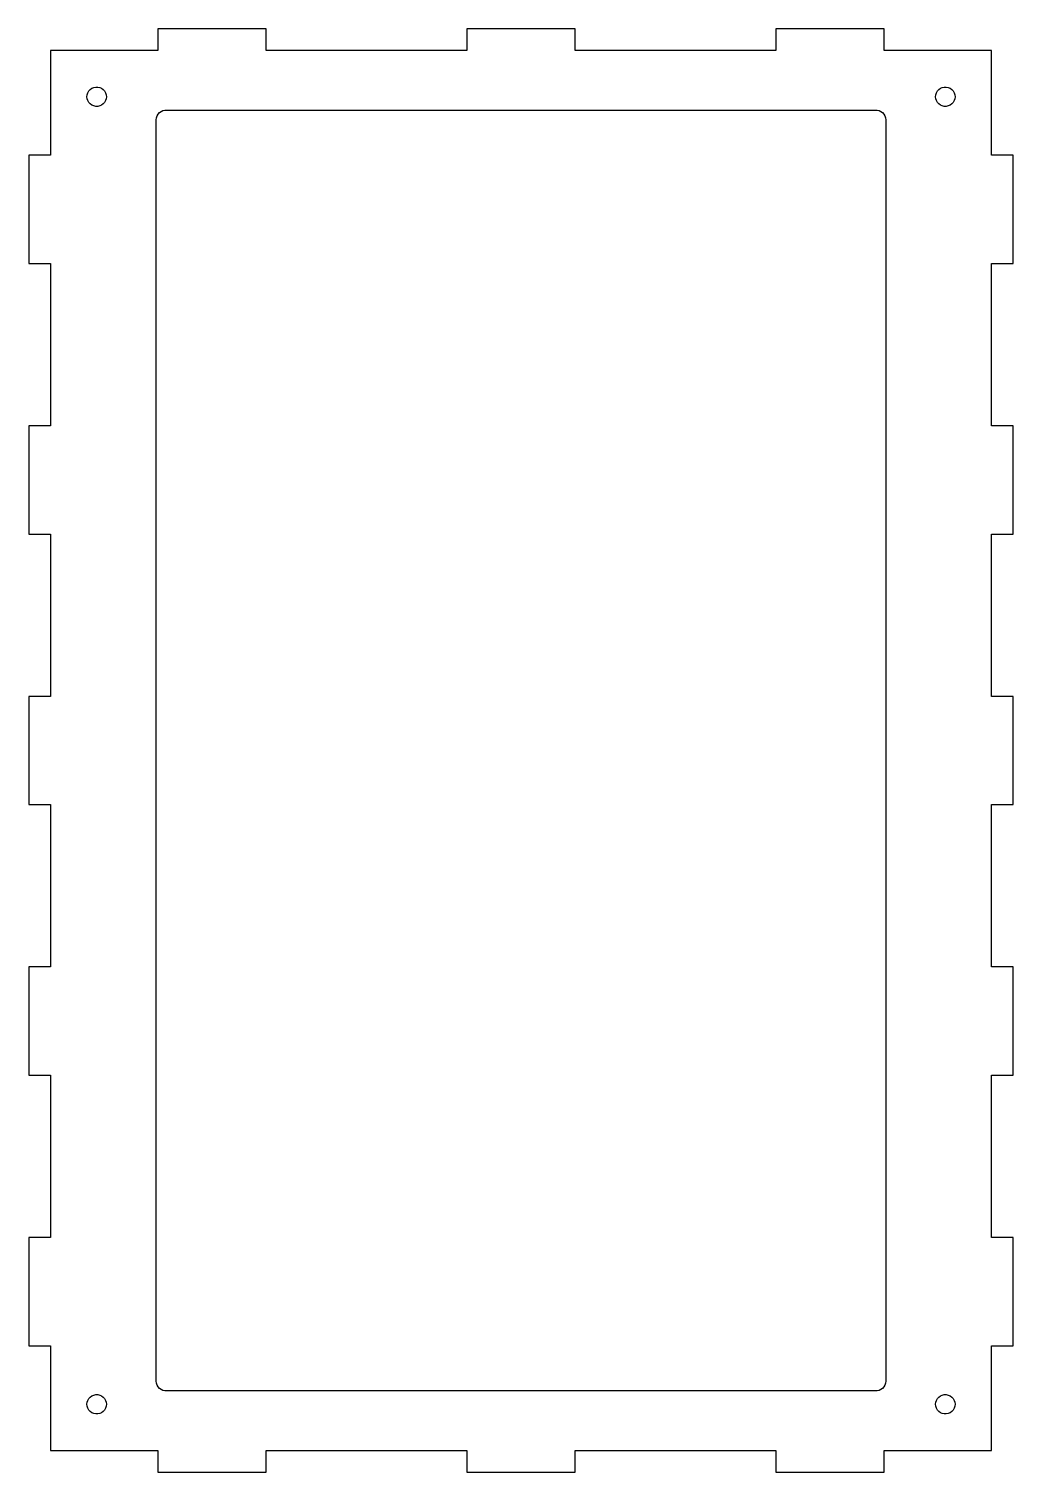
# Model space of a CAD drawing. Header units: metres. Extents: x -68 to 68, y -100 to 100.
import ezdxf

# ---------------------------------------------------------------- set-up
doc = ezdxf.new("R2010")
doc.units = ezdxf.units.M

msp = doc.modelspace()

# ---------------------------------------------------------------- linework, layer by layer
for p, q in [((-35.325, 100), (-50.325, 100)), ((-50.325, 100), (-50.325, 97.0173)), ((-35.325, 97.0173), (-35.325, 100)), ((7.5, 100), (-7.5, 100)), ((-7.5, 100), (-7.5, 97.0173)), ((7.5, 97.0173), (7.5, 100)), ((50.325, 100), (35.325, 100)), ((35.325, 100), (35.325, 97.0173)), ((50.325, 97.0173), (50.325, 100)), ((-50.325, 97.0173), (-65.21, 97.0173)), ((-65.21, 97.0173), (-65.21, 82.5)), ((-7.5, 97.0173), (-35.325, 97.0173)), ((35.325, 97.0173), (7.5, 97.0173)), ((65.19, 97.0173), (50.325, 97.0173)), ((65.22, 97), (65.19, 97.0173)), ((65.22, 82.5), (65.22, 97)), ((-60.15, 90.6), (-60.1205, 90.8807)), ((-60.1205, 90.3193), (-60.15, 90.6)), ((-60.1205, 90.8807), (-60.0333, 91.1491)), ((-60.0333, 90.0509), (-60.1205, 90.3193)), ((-60.0333, 91.1491), (-59.8922, 91.3935)), ((-59.8922, 89.8065), (-60.0333, 90.0509)), ((-59.8922, 91.3935), (-59.7033, 91.6032)), ((-59.7033, 91.6032), (-59.475, 91.7691)), ((-59.475, 91.7691), (-59.2172, 91.8839)), ((-59.2172, 91.8839), (-58.9411, 91.9426)), ((-58.9411, 91.9426), (-58.6589, 91.9426)), ((-58.6589, 91.9426), (-58.3828, 91.8839)), ((-58.3828, 91.8839), (-58.125, 91.7691)), ((-58.125, 91.7691), (-57.8967, 91.6032)), ((-57.8967, 91.6032), (-57.7078, 91.3935)), ((-57.7078, 91.3935), (-57.5667, 91.1491)), ((-57.5667, 90.0509), (-57.7078, 89.8065)), ((-57.5667, 91.1491), (-57.4795, 90.8807)), ((-57.4795, 90.3193), (-57.5667, 90.0509)), ((-57.4795, 90.8807), (-57.45, 90.6)), ((-57.45, 90.6), (-57.4795, 90.3193)), ((57.45, 90.6), (57.4795, 90.8807)), ((57.4795, 90.3193), (57.45, 90.6)), ((57.4795, 90.8807), (57.5667, 91.1491)), ((57.5667, 90.0509), (57.4795, 90.3193)), ((57.5667, 91.1491), (57.7078, 91.3935)), ((57.7078, 89.8065), (57.5667, 90.0509)), ((57.7078, 91.3935), (57.8967, 91.6032)), ((57.8967, 91.6032), (58.125, 91.7691)), ((58.125, 91.7691), (58.3828, 91.8839)), ((58.3828, 91.8839), (58.6589, 91.9426)), ((58.6589, 91.9426), (58.9411, 91.9426)), ((58.9411, 91.9426), (59.2172, 91.8839)), ((59.2172, 91.8839), (59.475, 91.7691)), ((59.475, 91.7691), (59.7033, 91.6032)), ((59.7033, 91.6032), (59.8922, 91.3935)), ((59.8922, 91.3935), (60.0333, 91.1491)), ((60.0333, 90.0509), (59.8922, 89.8065)), ((60.0333, 91.1491), (60.1205, 90.8807)), ((60.1205, 90.3193), (60.0333, 90.0509)), ((60.1205, 90.8807), (60.15, 90.6)), ((60.15, 90.6), (60.1205, 90.3193)), ((-59.7033, 89.5968), (-59.8922, 89.8065)), ((-59.475, 89.4309), (-59.7033, 89.5968)), ((-59.2172, 89.3161), (-59.475, 89.4309)), ((-58.9411, 89.2574), (-59.2172, 89.3161)), ((-58.6589, 89.2574), (-58.9411, 89.2574)), ((-58.3828, 89.3161), (-58.6589, 89.2574)), ((-58.125, 89.4309), (-58.3828, 89.3161)), ((-57.8967, 89.5968), (-58.125, 89.4309)), ((-57.7078, 89.8065), (-57.8967, 89.5968)), ((-50.4333, 87.9491), (-50.2922, 88.1935)), ((-50.2922, 88.1935), (-50.1033, 88.4032)), ((-50.1033, 88.4032), (-49.875, 88.5691)), ((-49.875, 88.5691), (-49.6172, 88.6839)), ((-49.6172, 88.6839), (-49.3411, 88.7426)), ((-49.3411, 88.7426), (49.3411, 88.7426)), ((49.3411, 88.7426), (49.6172, 88.6839)), ((49.6172, 88.6839), (49.875, 88.5691)), ((49.875, 88.5691), (50.1033, 88.4032)), ((50.1033, 88.4032), (50.2922, 88.1935)), ((50.2922, 88.1935), (50.4333, 87.9491)), ((57.8967, 89.5968), (57.7078, 89.8065)), ((58.125, 89.4309), (57.8967, 89.5968)), ((58.3828, 89.3161), (58.125, 89.4309)), ((58.6589, 89.2574), (58.3828, 89.3161)), ((58.9411, 89.2574), (58.6589, 89.2574)), ((59.2172, 89.3161), (58.9411, 89.2574)), ((59.475, 89.4309), (59.2172, 89.3161)), ((59.7033, 89.5968), (59.475, 89.4309)), ((59.8922, 89.8065), (59.7033, 89.5968)), ((-50.55, 87.4), (-50.5205, 87.6807)), ((-50.55, -87.4), (-50.55, 87.4)), ((-50.5205, 87.6807), (-50.4333, 87.9491)), ((50.4333, 87.9491), (50.5205, 87.6807)), ((50.5205, 87.6807), (50.55, 87.4)), ((50.55, 87.4), (50.55, -87.4)), ((-65.21, 82.5), (-68.2, 82.5)), ((-68.2, 82.5), (-68.2, 67.5)), ((68.2, 82.5), (65.22, 82.5)), ((68.2, 67.5), (68.2, 82.5)), ((-68.2, 67.5), (-65.21, 67.5)), ((-65.21, 67.5), (-65.21, 45)), ((65.22, 45), (65.22, 67.5)), ((65.22, 67.5), (68.2, 67.5)), ((-65.21, 45), (-68.2, 45)), ((-68.2, 45), (-68.2, 30)), ((68.2, 45), (65.22, 45)), ((68.2, 30), (68.2, 45)), ((-68.2, 30), (-65.21, 30)), ((-65.21, 30), (-65.21, 7.5)), ((65.22, 7.5), (65.22, 30)), ((65.22, 30), (68.2, 30)), ((-65.21, 7.5), (-68.2, 7.5)), ((-68.2, 7.5), (-68.2, -7.5)), ((68.2, 7.5), (65.22, 7.5)), ((68.2, -7.5), (68.2, 7.5)), ((-68.2, -7.5), (-65.21, -7.5)), ((-65.21, -7.5), (-65.21, -30)), ((65.22, -30), (65.22, -7.5)), ((65.22, -7.5), (68.2, -7.5)), ((-65.21, -30), (-68.2, -30)), ((-68.2, -30), (-68.2, -45)), ((68.2, -30), (65.22, -30)), ((68.2, -45), (68.2, -30)), ((-68.2, -45), (-65.21, -45)), ((-65.21, -45), (-65.21, -67.5)), ((65.22, -67.5), (65.22, -45)), ((65.22, -45), (68.2, -45)), ((-65.21, -67.5), (-68.2, -67.5)), ((-68.2, -67.5), (-68.2, -82.5)), ((68.2, -67.5), (65.22, -67.5)), ((68.2, -82.5), (68.2, -67.5)), ((-68.2, -82.5), (-65.21, -82.5)), ((-65.21, -82.5), (-65.21, -97.0173)), ((65.22, -97), (65.22, -82.5)), ((65.22, -82.5), (68.2, -82.5)), ((-50.5205, -87.6807), (-50.55, -87.4)), ((-50.4333, -87.9491), (-50.5205, -87.6807)), ((-50.2922, -88.1935), (-50.4333, -87.9491)), ((50.4333, -87.9491), (50.2922, -88.1935)), ((50.5205, -87.6807), (50.4333, -87.9491)), ((50.55, -87.4), (50.5205, -87.6807)), ((-60.0333, -90.0509), (-59.8922, -89.8065)), ((-59.8922, -89.8065), (-59.7033, -89.5968)), ((-59.7033, -89.5968), (-59.475, -89.4309)), ((-59.475, -89.4309), (-59.2172, -89.3161)), ((-59.2172, -89.3161), (-58.9411, -89.2574)), ((-58.9411, -89.2574), (-58.6589, -89.2574)), ((-58.6589, -89.2574), (-58.3828, -89.3161)), ((-58.3828, -89.3161), (-58.125, -89.4309)), ((-58.125, -89.4309), (-57.8967, -89.5968)), ((-57.8967, -89.5968), (-57.7078, -89.8065)), ((-57.7078, -89.8065), (-57.5667, -90.0509)), ((-50.1033, -88.4032), (-50.2922, -88.1935)), ((-49.875, -88.5691), (-50.1033, -88.4032)), ((-49.6172, -88.6839), (-49.875, -88.5691)), ((-49.3411, -88.7426), (-49.6172, -88.6839)), ((49.3411, -88.7426), (-49.3411, -88.7426)), ((49.6172, -88.6839), (49.3411, -88.7426)), ((49.875, -88.5691), (49.6172, -88.6839)), ((50.1033, -88.4032), (49.875, -88.5691)), ((50.2922, -88.1935), (50.1033, -88.4032)), ((57.5667, -90.0509), (57.7078, -89.8065)), ((57.7078, -89.8065), (57.8967, -89.5968)), ((57.8967, -89.5968), (58.125, -89.4309)), ((58.125, -89.4309), (58.3828, -89.3161)), ((58.3828, -89.3161), (58.6589, -89.2574)), ((58.6589, -89.2574), (58.9411, -89.2574)), ((58.9411, -89.2574), (59.2172, -89.3161)), ((59.2172, -89.3161), (59.475, -89.4309)), ((59.475, -89.4309), (59.7033, -89.5968)), ((59.7033, -89.5968), (59.8922, -89.8065)), ((59.8922, -89.8065), (60.0333, -90.0509)), ((-60.15, -90.6), (-60.1205, -90.3193)), ((-60.1205, -90.8807), (-60.15, -90.6)), ((-60.1205, -90.3193), (-60.0333, -90.0509)), ((-60.0333, -91.1491), (-60.1205, -90.8807)), ((-59.8922, -91.3935), (-60.0333, -91.1491)), ((-59.7033, -91.6032), (-59.8922, -91.3935)), ((-59.475, -91.7691), (-59.7033, -91.6032)), ((-59.2172, -91.8839), (-59.475, -91.7691)), ((-58.9411, -91.9426), (-59.2172, -91.8839)), ((-58.6589, -91.9426), (-58.9411, -91.9426)), ((-58.3828, -91.8839), (-58.6589, -91.9426)), ((-58.125, -91.7691), (-58.3828, -91.8839)), ((-57.8967, -91.6032), (-58.125, -91.7691)), ((-57.7078, -91.3935), (-57.8967, -91.6032)), ((-57.5667, -91.1491), (-57.7078, -91.3935)), ((-57.5667, -90.0509), (-57.4795, -90.3193)), ((-57.4795, -90.8807), (-57.5667, -91.1491)), ((-57.4795, -90.3193), (-57.45, -90.6)), ((-57.45, -90.6), (-57.4795, -90.8807)), ((57.45, -90.6), (57.4795, -90.3193)), ((57.4795, -90.8807), (57.45, -90.6)), ((57.4795, -90.3193), (57.5667, -90.0509)), ((57.5667, -91.1491), (57.4795, -90.8807)), ((57.7078, -91.3935), (57.5667, -91.1491)), ((57.8967, -91.6032), (57.7078, -91.3935)), ((58.125, -91.7691), (57.8967, -91.6032)), ((58.3828, -91.8839), (58.125, -91.7691)), ((58.6589, -91.9426), (58.3828, -91.8839)), ((58.9411, -91.9426), (58.6589, -91.9426)), ((59.2172, -91.8839), (58.9411, -91.9426)), ((59.475, -91.7691), (59.2172, -91.8839)), ((59.7033, -91.6032), (59.475, -91.7691)), ((59.8922, -91.3935), (59.7033, -91.6032)), ((60.0333, -91.1491), (59.8922, -91.3935)), ((60.0333, -90.0509), (60.1205, -90.3193)), ((60.1205, -90.8807), (60.0333, -91.1491)), ((60.1205, -90.3193), (60.15, -90.6)), ((60.15, -90.6), (60.1205, -90.8807)), ((-65.21, -97.0173), (-50.325, -97.0173)), ((-50.325, -97.0173), (-50.325, -100)), ((-35.325, -100), (-35.325, -97.0173)), ((-35.325, -97.0173), (-7.5, -97.0173)), ((-7.5, -97.0173), (-7.5, -100)), ((7.5, -100), (7.5, -97.0173)), ((7.5, -97.0173), (35.325, -97.0173)), ((35.325, -97.0173), (35.325, -100)), ((50.325, -100), (50.325, -97.0173)), ((50.325, -97.0173), (65.19, -97.0173)), ((65.19, -97.0173), (65.22, -97)), ((-50.325, -100), (-35.325, -100)), ((-7.5, -100), (7.5, -100)), ((35.325, -100), (50.325, -100))]:
    msp.add_line(p, q)

doc.saveas('drawing.dxf')
